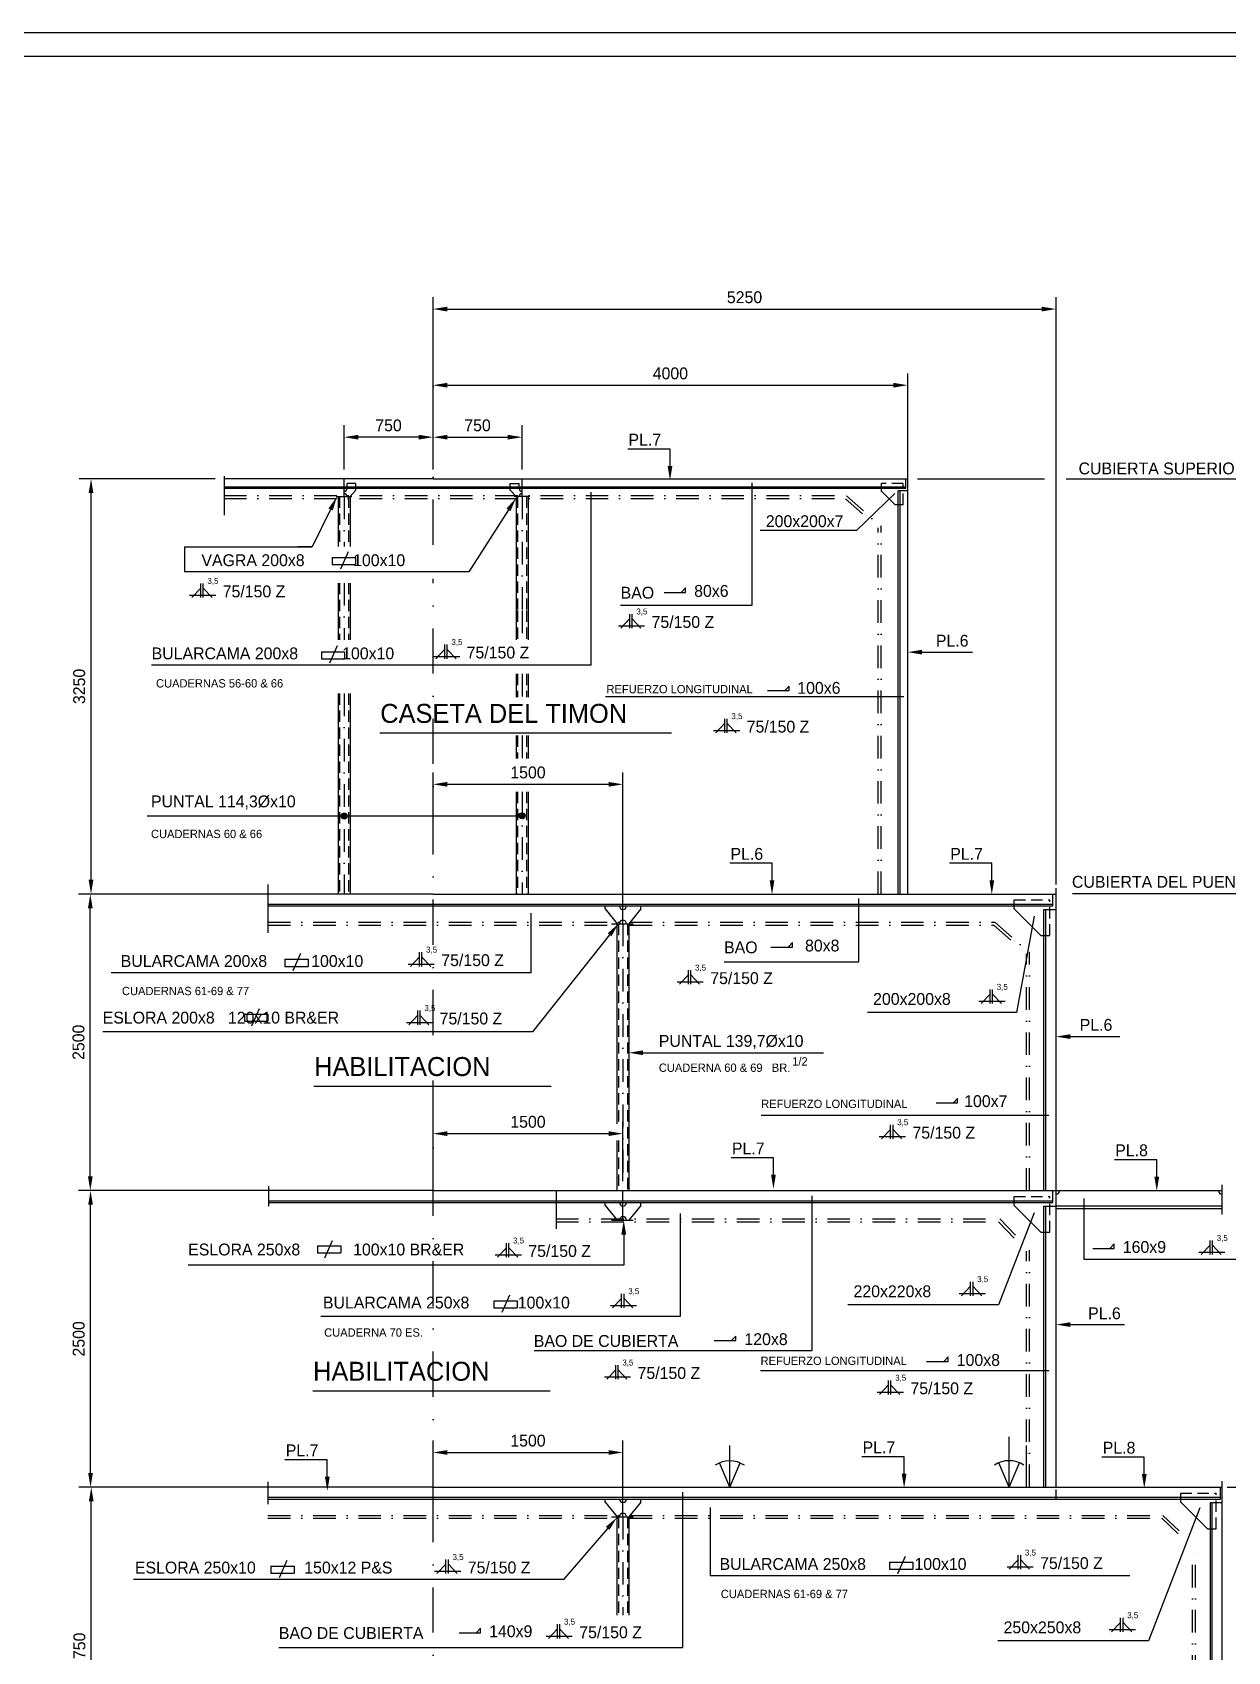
# Model space of a CAD drawing. Extents: x 24741 to 58381, y 5257 to 29017.
# Drawn here: x 37561 to 47633, y 15368 to 29017 of the extents above; entities that cross this region are included whole.
import ezdxf
from ezdxf.enums import TextEntityAlignment as Align

# ---------------------------------------------------------------- set-up
doc = ezdxf.new("R2010")
doc.units = 0
doc.header["$LTSCALE"] = 30
doc.header["$MEASUREMENT"] = 0
for name, pattern in [('RAYITAS2', [4.7625, 3.175, -1.5875]), ('RAYITASX2', [19.05, 12.7, -6.35]), ('TRAZO_Y_PUNTO', [25.4, 12.7, -6.35, 0, -6.35]), ('TRAZO_Y_PUNTO2', [12.7, 6.35, -3.175, 0, -3.175])]:
    doc.linetypes.add(name, pattern=pattern)
doc.layers.get('0').update_dxf_attribs({"linetype": 'CONTINUOUS'})
doc.layers.get('DEFPOINTS').update_dxf_attribs({"linetype": 'CONTINUOUS'})
doc.layers.add('CUADERNA', color=7, linetype='CONTINUOUS')
doc.styles.get("Standard").update_dxf_attribs({"font": 'Gothic.TTF'})
doc.dimstyles.new('CN', dxfattribs={"dimscale": 40, "dimtxt": 2.5, "dimasz": 3, "dimexe": 2.5, "dimexo": 2, "dimgap": 0.018, "dimtad": 1, "dimdec": 4, "dimlfac": 40, "dimzin": 12, "dimdsep": 46, "dimtxsty": 'Standard', "dimcen": 0.018, "dimclrd": 1, "dimclre": 1, "dimclrt": 3, "dimadec": 0, "dimazin": 0, "dimtfac": 0.2, "dimtdec": 4, "dimtmove": 2, "dimatfit": 3, "dimfxl": 0, "dimtolj": 1, "dimtzin": 12, "dimarcsym": 0})

# ---------------------------------------------------------------- blocks, each defined once
blk = doc.blocks.new('*D13')
at = {"color": 1, "linetype": 'ByBlock'}
for p, q in [((39546, 16754), (37957, 16754)), ((38057, 14124), (38057, 16634)), ((39546, 14004), (37957, 14004))]:
    blk.add_line(p, q, dxfattribs=at)
for points in [[(38037, 16634), (38077, 16634), (38057, 16754)], [(38037, 14124), (38077, 14124), (38057, 14004)]]:
    blk.add_solid(points, dxfattribs=at)
at = {"layer": 'DEFPOINTS', "color": 0, "linetype": 'ByBlock'}
for p in [(38057, 16754), (39626, 16754), (39626, 14004)]:
    blk.add_point(p, dxfattribs=at)
at = {"color": 3, "linetype": 'ByBlock'}
blk.add_text('2750', height=100, rotation=90, dxfattribs=at).set_placement((37957, 15379), align=Align.MIDDLE_CENTER)
blk = doc.blocks.new('*D14')
at = {"color": 1, "linetype": 'ByBlock'}
for p, q in [((39546, 19254), (37951, 19254)), ((38051, 16874), (38051, 19134)), ((39466, 16754), (37951, 16754))]:
    blk.add_line(p, q, dxfattribs=at)
for points in [[(38031, 19134), (38071, 19134), (38051, 19254)], [(38031, 16874), (38071, 16874), (38051, 16754)]]:
    blk.add_solid(points, dxfattribs=at)
at = {"layer": 'DEFPOINTS', "color": 0, "linetype": 'ByBlock'}
for p in [(38051, 19254), (39626, 19254), (39546, 16754)]:
    blk.add_point(p, dxfattribs=at)
at = {"color": 3, "linetype": 'ByBlock'}
blk.add_text('2500', height=100, rotation=90, dxfattribs=at).set_placement((37951, 18004), align=Align.MIDDLE_CENTER)
blk = doc.blocks.new('*D15')
at = {"color": 1, "linetype": 'ByBlock'}
for p, q in [((39546, 21754), (37949, 21754)), ((38049, 19374), (38049, 21634)), ((39546, 19254), (37949, 19254))]:
    blk.add_line(p, q, dxfattribs=at)
for points in [[(38029, 21634), (38069, 21634), (38049, 21754)], [(38029, 19374), (38069, 19374), (38049, 19254)]]:
    blk.add_solid(points, dxfattribs=at)
at = {"layer": 'DEFPOINTS', "color": 0, "linetype": 'ByBlock'}
for p in [(38049, 21754), (39626, 21754), (39626, 19254)]:
    blk.add_point(p, dxfattribs=at)
at = {"color": 3, "linetype": 'ByBlock'}
blk.add_text('2500', height=100, rotation=90, dxfattribs=at).set_placement((37949, 20504), align=Align.MIDDLE_CENTER)
blk = doc.blocks.new('*D69')
at = {"color": 1, "linetype": 'ByBlock'}
for p, q in [((39102, 25254), (37955, 25254)), ((38055, 21874), (38055, 25134)), ((39466, 21754), (37955, 21754))]:
    blk.add_line(p, q, dxfattribs=at)
for points in [[(38035, 25134), (38075, 25134), (38055, 25254)], [(38035, 21874), (38075, 21874), (38055, 21754)]]:
    blk.add_solid(points, dxfattribs=at)
at = {"layer": 'DEFPOINTS', "color": 0, "linetype": 'ByBlock'}
for p in [(38055, 25254), (39182, 25254), (39546, 21754)]:
    blk.add_point(p, dxfattribs=at)
at = {"color": 3, "linetype": 'ByBlock'}
blk.add_text('3250', height=100, rotation=90, dxfattribs=at).set_placement((37955, 23504), align=Align.MIDDLE_CENTER)
blk = doc.blocks.new('*D52')
at = {"color": 1, "linetype": 'ByBlock'}
for p, q in [((40937, 25334), (40937, 26143)), ((44937, 25334), (44937, 26143)), ((41057, 26043), (44817, 26043))]:
    blk.add_line(p, q, dxfattribs=at)
for points in [[(41057, 26063), (41057, 26023), (40937, 26043)], [(44817, 26063), (44817, 26023), (44937, 26043)]]:
    blk.add_solid(points, dxfattribs=at)
at = {"layer": 'DEFPOINTS', "color": 0, "linetype": 'ByBlock'}
for p in [(44937, 26043), (40937, 25254), (44937, 25254)]:
    blk.add_point(p, dxfattribs=at)
at = {"color": 3, "linetype": 'ByBlock'}
blk.add_text('4000', height=100, dxfattribs=at).set_placement((42937, 26143), align=Align.MIDDLE_CENTER)
blk = doc.blocks.new('*D53')
at = {"color": 1, "linetype": 'ByBlock'}
for p, q in [((40187, 25334), (40187, 25705)), ((40937, 25334), (40937, 25705)), ((40817, 25605), (40307, 25605))]:
    blk.add_line(p, q, dxfattribs=at)
for points in [[(40307, 25625), (40307, 25585), (40187, 25605)], [(40817, 25625), (40817, 25585), (40937, 25605)]]:
    blk.add_solid(points, dxfattribs=at)
at = {"layer": 'DEFPOINTS', "color": 0, "linetype": 'ByBlock'}
for p in [(40187, 25605), (40187, 25254), (40937, 25254)]:
    blk.add_point(p, dxfattribs=at)
at = {"color": 3, "linetype": 'ByBlock'}
blk.add_text('750', height=100, dxfattribs=at).set_placement((40562, 25705), align=Align.MIDDLE_CENTER)
blk = doc.blocks.new('*D54')
at = {"color": 1, "linetype": 'ByBlock'}
for p, q in [((40937, 25334), (40937, 25705)), ((41687, 25334), (41687, 25705)), ((41057, 25605), (41567, 25605))]:
    blk.add_line(p, q, dxfattribs=at)
for points in [[(41057, 25625), (41057, 25585), (40937, 25605)], [(41567, 25625), (41567, 25585), (41687, 25605)]]:
    blk.add_solid(points, dxfattribs=at)
at = {"layer": 'DEFPOINTS', "color": 0, "linetype": 'ByBlock'}
for p in [(41687, 25605), (40937, 25254), (41687, 25254)]:
    blk.add_point(p, dxfattribs=at)
at = {"color": 3, "linetype": 'ByBlock'}
blk.add_text('750', height=100, dxfattribs=at).set_placement((41312, 25705), align=Align.MIDDLE_CENTER)
blk = doc.blocks.new('*D59')
at = {"color": 1, "linetype": 'ByBlock'}
for p, q in [((40937, 16834), (40937, 17372)), ((42537, 16834), (42537, 17372)), ((41057, 17272), (42417, 17272))]:
    blk.add_line(p, q, dxfattribs=at)
for points in [[(41057, 17292), (41057, 17252), (40937, 17272)], [(42417, 17292), (42417, 17252), (42537, 17272)]]:
    blk.add_solid(points, dxfattribs=at)
at = {"layer": 'DEFPOINTS', "color": 0, "linetype": 'ByBlock'}
for p in [(42537, 17272), (40937, 16754), (42537, 16754)]:
    blk.add_point(p, dxfattribs=at)
at = {"color": 3, "linetype": 'ByBlock'}
blk.add_text('1500', height=100, dxfattribs=at).set_placement((41737, 17372), align=Align.MIDDLE_CENTER)
blk = doc.blocks.new('*D60')
at = {"color": 1, "linetype": 'ByBlock'}
for p, q in [((40937, 19334), (40937, 19834)), ((42537, 19334), (42537, 19834)), ((41057, 19734), (42417, 19734))]:
    blk.add_line(p, q, dxfattribs=at)
for points in [[(41057, 19754), (41057, 19714), (40937, 19734)], [(42417, 19754), (42417, 19714), (42537, 19734)]]:
    blk.add_solid(points, dxfattribs=at)
at = {"layer": 'DEFPOINTS', "color": 0, "linetype": 'ByBlock'}
for p in [(42537, 19734), (40937, 19254), (42537, 19254)]:
    blk.add_point(p, dxfattribs=at)
at = {"color": 3, "linetype": 'ByBlock'}
blk.add_text('1500', height=100, dxfattribs=at).set_placement((41737, 19834), align=Align.MIDDLE_CENTER)
blk = doc.blocks.new('*D56')
at = {"color": 1, "linetype": 'ByBlock'}
for p, q in [((40937, 26123), (40937, 26785)), ((46187, 21834), (46187, 26785)), ((41057, 26685), (46067, 26685))]:
    blk.add_line(p, q, dxfattribs=at)
for points in [[(41057, 26705), (41057, 26665), (40937, 26685)], [(46067, 26705), (46067, 26665), (46187, 26685)]]:
    blk.add_solid(points, dxfattribs=at)
at = {"layer": 'DEFPOINTS', "color": 0, "linetype": 'ByBlock'}
for p in [(46187, 26685), (40937, 26043), (46187, 21754)]:
    blk.add_point(p, dxfattribs=at)
at = {"color": 3, "linetype": 'ByBlock'}
blk.add_text('5250', height=100, dxfattribs=at).set_placement((43562, 26785), align=Align.MIDDLE_CENTER)
blk = doc.blocks.new('*D61')
at = {"color": 1, "linetype": 'ByBlock'}
for p, q in [((40937, 22334), (40937, 22779)), ((41057, 22679), (42417, 22679)), ((42537, 22759), (42537, 22779))]:
    blk.add_line(p, q, dxfattribs=at)
for points in [[(41057, 22699), (41057, 22659), (40937, 22679)], [(42417, 22699), (42417, 22659), (42537, 22679)]]:
    blk.add_solid(points, dxfattribs=at)
at = {"layer": 'DEFPOINTS', "color": 0, "linetype": 'ByBlock'}
for p in [(42537, 22679), (42537, 22679), (40937, 22254)]:
    blk.add_point(p, dxfattribs=at)
at = {"color": 3, "linetype": 'ByBlock'}
blk.add_text('1500', height=100, dxfattribs=at).set_placement((41737, 22779), align=Align.MIDDLE_CENTER)
blk = doc.blocks.new('*X57')
at = {"color": 0}
for p, q in [((40163, 23626), (40188, 23651)), ((40164, 23622), (40193, 23651)), ((40164, 23631), (40184, 23651)), ((40165, 23618), (40196, 23650)), ((40166, 23615), (40199, 23649)), ((40166, 23638), (40177, 23648)), ((40168, 23612), (40202, 23647)), ((40169, 23610), (40205, 23645)), ((40172, 23608), (40207, 23643)), ((40174, 23606), (40209, 23640)), ((40177, 23604), (40211, 23638)), ((40180, 23603), (40212, 23634)), ((40184, 23602), (40213, 23631)), ((40188, 23601), (40213, 23627)), ((40193, 23602), (40213, 23622)), ((40199, 23604), (40211, 23615))]:
    blk.add_line(p, q, dxfattribs=at)

msp = doc.modelspace()

# ---------------------------------------------------------------- linework, layer by layer
at = {"color": 3}
for p, q in [((24740.721039, 29017.4178338), (58380.721039, 29017.4178338)), ((40087.3076105, 24590.5998911), (40283.8810033, 24590.5998911)), ((40087.3076105, 24590.5998911), (40087.3076105, 24531.2945504)), ((40087.3076105, 24590.5998911), (40087.3076105, 24531.2945504)), ((40087.3076105, 24590.5998911), (40283.8810033, 24590.5998911)), ((40220.829135, 24638.7853447), (40155.9229315, 24492.3755563)), ((40220.829135, 24638.7853447), (40155.9229315, 24492.3755563)), ((40283.8810033, 24590.5998911), (40283.8810033, 24531.2945504)), ((40283.8810033, 24590.5998911), (40283.8810033, 24531.2945504)), ((40087.3076105, 24531.2945504), (40283.8810033, 24531.2945504)), ((40087.3076105, 24531.2945504), (40283.8810033, 24531.2945504)), ((39995.8207198, 23796.9555655), (39995.8207198, 23737.6502247)), ((39995.8207198, 23796.9555655), (39995.8207198, 23737.6502247)), ((39995.8207198, 23796.9555655), (40192.3941126, 23796.9555655)), ((39995.8207198, 23796.9555655), (40192.3941126, 23796.9555655)), ((40129.3422443, 23845.141019), (40064.4360408, 23698.7312307)), ((40129.3422443, 23845.141019), (40064.4360408, 23698.7312307)), ((40192.3941126, 23796.9555655), (40192.3941126, 23737.6502247)), ((40192.3941126, 23796.9555655), (40192.3941126, 23737.6502247)), ((39995.8207198, 23737.6502247), (40192.3941126, 23737.6502247)), ((39995.8207198, 23737.6502247), (40192.3941126, 23737.6502247)), ((40489.0332902, 23112.3958729), (42945.5691121, 23112.3958729)), ((39545.5781299, 21833.404174), (39545.5781299, 21427.7628145)), ((39687.7411266, 21203.5973925), (39884.3145194, 21203.5973925)), ((39687.7411266, 21203.5973925), (39884.3145194, 21203.5973925)), ((39687.7411266, 21203.5973925), (39687.7411266, 21144.2920518)), ((39687.7411266, 21203.5973925), (39687.7411266, 21144.2920518)), ((39821.2626511, 21251.7828461), (39756.3564476, 21105.3730577)), ((39821.2626511, 21251.7828461), (39756.3564476, 21105.3730577)), ((39884.3145194, 21203.5973925), (39884.3145194, 21144.2920518)), ((39884.3145194, 21203.5973925), (39884.3145194, 21144.2920518)), ((39687.7411266, 21144.2920518), (39884.3145194, 21144.2920518)), ((39687.7411266, 21144.2920518), (39884.3145194, 21144.2920518)), ((39471.9159316, 20785.1018385), (39407.0097281, 20638.6920502)), ((39348.8670987, 20742.1197595), (39348.8670987, 20682.8144187)), ((39348.8670987, 20742.1197595), (39545.4404915, 20742.1197595)), ((39348.8670987, 20682.8144187), (39545.4404915, 20682.8144187)), ((39545.4404915, 20742.1197595), (39545.4404915, 20682.8144187)), ((39931.8794894, 20135.4167476), (41933.5534799, 20135.4167476)), ((39963.0504111, 18787.4770576), (40159.6238039, 18787.4770576)), ((39963.0504111, 18787.4770576), (39963.0504111, 18728.1717168)), ((39963.0504111, 18728.1717168), (40159.6238039, 18728.1717168)), ((40086.0992441, 18830.4591367), (40021.1930405, 18684.0493484)), ((40159.6238039, 18787.4770576), (40159.6238039, 18728.1717168)), ((41448.8129876, 18324.5631169), (41645.3863803, 18324.5631169)), ((41448.8129876, 18324.5631169), (41645.3863803, 18324.5631169)), ((41448.8129876, 18324.5631169), (41448.8129876, 18265.2577762)), ((41448.8129876, 18324.5631169), (41448.8129876, 18265.2577762)), ((41582.3345121, 18372.7485705), (41517.4283085, 18226.3387822)), ((41582.3345121, 18372.7485705), (41517.4283085, 18226.3387822)), ((41645.3863803, 18324.5631169), (41645.3863803, 18265.2577762)), ((41645.3863803, 18324.5631169), (41645.3863803, 18265.2577762)), ((41448.8129876, 18265.2577762), (41645.3863803, 18265.2577762)), ((41448.8129876, 18265.2577762), (41645.3863803, 18265.2577762)), ((39923.1977679, 17566.5365158), (41924.8717584, 17566.5365158)), ((39704.7127256, 16137.0319187), (39639.806522, 15990.6221304)), ((39704.7127256, 16137.0319187), (39639.806522, 15990.6221304)), ((44783.1129707, 16120.7901244), (44979.6863634, 16120.7901244)), ((44783.1129707, 16120.7901244), (44979.6863634, 16120.7901244)), ((44783.1129707, 16120.7901244), (44783.1129707, 16061.4847837)), ((44783.1129707, 16120.7901244), (44783.1129707, 16061.4847837)), ((44916.6344952, 16168.975578), (44851.7282916, 16022.5657897)), ((44916.6344952, 16168.975578), (44851.7282916, 16022.5657897)), ((44979.6863634, 16120.7901244), (44979.6863634, 16061.4847837)), ((44979.6863634, 16120.7901244), (44979.6863634, 16061.4847837)), ((39571.1912011, 16088.8464652), (39767.7645938, 16088.8464652)), ((39571.1912011, 16088.8464652), (39571.1912011, 16029.5411245)), ((39571.1912011, 16088.8464652), (39571.1912011, 16029.5411245)), ((39571.1912011, 16088.8464652), (39767.7645938, 16088.8464652)), ((39571.1912011, 16029.5411245), (39767.7645938, 16029.5411245)), ((39571.1912011, 16029.5411245), (39767.7645938, 16029.5411245)), ((39767.7645938, 16088.8464652), (39767.7645938, 16029.5411245)), ((39767.7645938, 16088.8464652), (39767.7645938, 16029.5411245)), ((44783.1129707, 16061.4847837), (44979.6863634, 16061.4847837)), ((44783.1129707, 16061.4847837), (44979.6863634, 16061.4847837))]:
    msp.add_line(p, q, dxfattribs=at)
at = {"color": 2}
for p, q in [((24978.4085842, 28817.4178338), (58180.721039, 28817.4178338)), ((42883.5731546, 24296.9757606), (43065.1622318, 24296.9757606)), ((43065.1622318, 24334.4211929), (43029.3432627, 24296.9757606)), ((43065.1622318, 24296.9757606), (43065.1622318, 24334.4211929)), ((43937.1656987, 23506.1389359), (43901.3467296, 23468.6935036)), ((43937.1656987, 23468.6935036), (43937.1656987, 23506.1389359)), ((43755.5766215, 23468.6935036), (43937.1656987, 23468.6935036)), ((43783.9636516, 21307.4065575), (43965.5527288, 21307.4065575)), ((43965.5527288, 21344.8519898), (43929.7337597, 21307.4065575)), ((43965.5527288, 21307.4065575), (43965.5527288, 21344.8519898)), ((45175.9799056, 19993.4318511), (45357.5689828, 19993.4318511)), ((45357.5689828, 20030.8772834), (45321.7500138, 19993.4318511)), ((45357.5689828, 19993.4318511), (45357.5689828, 20030.8772834)), ((46495.7402756, 18766.5153091), (46677.3293528, 18766.5153091)), ((46677.3293528, 18803.9607415), (46641.5103838, 18766.5153091)), ((46677.3293528, 18766.5153091), (46677.3293528, 18803.9607415)), ((43488.7911045, 18026.8711885), (43452.9721355, 17989.4257562)), ((43488.7911045, 17989.4257562), (43488.7911045, 18026.8711885)), ((43307.2020273, 17989.4257562), (43488.7911045, 17989.4257562)), ((45096.4820309, 17813.974524), (45278.0711081, 17813.974524)), ((45278.0711081, 17851.4199563), (45242.252139, 17813.974524)), ((45278.0711081, 17813.974524), (45278.0711081, 17851.4199563)), ((41337.5689498, 15564.6243322), (41301.7499807, 15527.1788998)), ((41337.5689498, 15527.1788998), (41337.5689498, 15564.6243322)), ((41155.9798726, 15527.1788998), (41337.5689498, 15527.1788998))]:
    msp.add_line(p, q, dxfattribs=at)
at = {"color": 1}
for p, q in [((42934.0610782, 25504.6711225), (42577.2796441, 25504.6711225)), ((42934.0610782, 25361.3881338), (42934.0610782, 25504.6711225)), ((45019.6497663, 25253.015122), (46090.6790696, 25253.015122)), ((46273.1817743, 25253.015122), (49100.0799525, 25253.015122)), ((44920.3963531, 25173.7804673), (39178.0530647, 25173.794559)), ((44920.3963654, 25183.7804673), (39178.053261, 25183.794559)), ((40287.457981, 25158.5540451), (40237.4579013, 25103.7891371)), ((41587.4579559, 25158.55245), (41637.4579013, 25103.7874193)), ((42270.7280565, 24412.804798), (42270.7280565, 25140.4071994)), ((43624.3517992, 25219.0621962), (43624.3517992, 24184.8796188)), ((44827.969637, 25129.4119691), (44504.8023485, 24817.9920417)), ((44717.4579818, 25148.7752792), (44832.4521792, 25033.7806585)), ((44937.4579258, 25153.7804254), (44857.3946361, 25153.7806219)), ((40074.3804258, 24996.1571717), (39918.5960688, 24680.1491215)), ((40137.4579013, 25103.7891371), (40137.4579013, 24684.4973617)), ((40237.4579013, 25103.7891371), (40237.4579013, 24684.4973617)), ((41572.854718, 24992.0993917), (41238.453125, 24468.6476332)), ((41637.4579013, 25103.7874193), (41637.4555406, 24141.8360067)), ((41737.4579013, 25103.7871739), (41737.4555406, 24141.8360067)), ((44897.3944888, 25033.7804992), (44832.4456731, 25033.7806585)), ((44504.8023485, 24817.9920417), (43692.8594194, 24817.9920417)), ((38843.9173045, 24680.1491215), (38843.9173045, 24468.6476332)), ((38843.9173045, 24680.1491215), (39918.5960688, 24680.1491215)), ((39918.5960688, 24680.1491215), (39798.5960688, 24680.1491215)), ((38978.9576757, 24468.6476332), (38843.9173045, 24468.6476332)), ((41238.453125, 24468.6476332), (38978.9576757, 24468.6476332)), ((41238.453125, 24468.6476332), (41118.453125, 24468.6476332)), ((40137.4579013, 24375.7773354), (40137.4579013, 23897.4708789)), ((40237.4579013, 24375.7773354), (40237.4579013, 23897.4708789)), ((42270.7280565, 23683.2051047), (42270.7280565, 24412.804798)), ((43624.3517992, 24184.8796188), (42518.0070409, 24184.8796188)), ((41637.4555455, 24143.8055503), (41637.454941, 23897.4708789)), ((41737.455544, 24143.2087741), (41737.454941, 23897.4708789)), ((45057.4562929, 23792.9444463), (45483.3923234, 23792.9444463)), ((42270.7280565, 23683.2051047), (38565.9627513, 23683.2051047)), ((41637.4542339, 23609.3271143), (41637.4537558, 23414.5007336)), ((41737.4542339, 23609.3271143), (41737.4537558, 23414.5007336)), ((40137.4579013, 23443.0905698), (40137.4579013, 21753.7922046)), ((40237.4579013, 23443.0905698), (40237.4579013, 21753.7919592)), ((44903.6732742, 23416.4764215), (42390.0668639, 23416.4764215)), ((41637.4529589, 23089.7961821), (41637.4524876, 22897.7337616)), ((41737.4529589, 23089.7961821), (41737.4524876, 22897.7337616)), ((42537.4537908, 21753.7902414), (42537.4549266, 22779.4307074)), ((41637.451793, 22614.6846092), (41637.4496804, 21753.7902414)), ((41737.451793, 22614.6846092), (41737.4496804, 21753.7902414)), ((38529.4530118, 22412.7026624), (41687.454278, 22412.7026624)), ((43793.6184493, 22013.2734425), (43436.8370152, 22013.2734425)), ((43793.6184493, 21869.9904537), (43793.6184493, 22013.2734425)), ((45645.6563688, 22013.2734425), (45288.8749346, 22013.2734425)), ((45645.6563688, 21869.9904537), (45645.6563688, 22013.2734425)), ((44525.0900018, 21184.6722421), (44525.0900018, 21714.869144)), ((46326.2839423, 21757.4981996), (49268.8202789, 21757.4981996)), ((39546.9608262, 21668.7902414), (46158.6781467, 21668.7902414)), ((39546.9608262, 21653.7902414), (46158.6781283, 21653.7902414)), ((41763.3437224, 21089.8469318), (41763.3437224, 21594.004986)), ((42387.4536374, 21628.7902414), (42487.4534841, 21503.7902414)), ((42687.4536374, 21628.7898733), (42587.4534841, 21503.7901187)), ((45834.8344596, 21628.7902414), (46059.8341835, 21403.7902414)), ((46001.3235554, 21566.8834044), (45854.2255032, 20754.4269693)), ((46084.8344535, 21623.7902414), (46184.834613, 21623.7902414)), ((42487.3004007, 21503.7902414), (42487.3004007, 19817.1328131)), ((42587.3004007, 21503.7902414), (42587.3004007, 19253.7902414)), ((42424.60502, 21409.8721915), (41774.3561518, 20592.2834057)), ((46059.8341835, 21403.7902414), (46134.8341835, 21403.7902414)), ((43389.6571757, 21182.1106702), (44525.0900018, 21182.1106702)), ((41763.3437224, 21089.8469318), (38225.8646896, 21089.8469318)), ((45854.2255032, 20754.4269693), (44597.1264193, 20754.4269693)), ((41774.3561518, 20592.2834057), (38153.8551982, 20592.2834057)), ((41654.3561518, 20592.2834057), (41386.9694852, 20592.2834057)), ((41774.3561518, 20592.2834057), (41654.3561518, 20592.2834057)), ((41774.3561518, 20592.2834057), (41654.3561518, 20592.2834057)), ((46307.4523162, 20551.9745411), (46725.8185978, 20551.9745411)), ((42707.3004007, 20416.035469), (44226.2309797, 20416.035469)), ((46125.1227354, 19888.1091998), (43702.2349926, 19888.1091998)), ((42487.3004007, 19675.6373565), (42487.3004007, 19253.7902414)), ((43805.7725258, 19530.3980243), (43448.9910917, 19530.3980243)), ((43805.7725258, 19387.1150355), (43805.7725258, 19530.3980243)), ((47036.0247809, 19514.3639579), (46679.2433468, 19514.3639579)), ((47036.0247809, 19371.0809691), (47036.0247809, 19514.3639579)), ((39546.9577587, 19168.7902414), (46158.6750792, 19168.7902414)), ((39546.9577587, 19153.7902414), (46158.6750608, 19153.7902414)), ((42387.4505699, 19128.7902414), (42487.4504166, 19003.7902414)), ((42687.4505699, 19128.7898733), (42587.4504166, 19003.7901187)), ((44130.7188894, 17905.0470847), (44130.7188894, 19210.1095701)), ((45834.8313921, 19128.7902414), (46059.831116, 18903.7902414)), ((46084.831386, 19123.7902414), (46184.8315455, 19123.7902414)), ((46187.4505393, 19125.7902414), (47585.7104125, 19125.7902414)), ((46420.4364692, 19188.6517617), (46420.4364692, 18675.9089236)), ((43020.9856789, 19060.9984243), (43020.9856789, 18193.4602038)), ((46001.3204879, 19066.8834044), (45701.3669512, 18290.3976269)), ((46187.4505393, 19103.7902414), (47585.7104125, 19103.7902414)), ((42544.27767, 18883.7902414), (42544.27767, 18624.389279)), ((46059.831116, 18903.7902414), (46134.831116, 18903.7902414)), ((42544.27767, 18624.389279), (38874.5692623, 18624.389279)), ((46420.4364692, 18675.9089236), (47707.4554707, 18675.9089236)), ((43020.9856789, 18193.4602038), (39990.4108996, 18193.4602038)), ((45701.3669512, 18290.3976269), (44432.2038317, 18290.3976269)), ((46307.4493376, 18124.4312388), (46763.0552472, 18124.4312388)), ((41790.2180728, 17905.0470847), (44130.7188894, 17905.0470847)), ((46125.1196679, 17734.6792429), (43697.0758464, 17734.6792429)), ((40046.2474018, 16984.9511448), (39689.4659677, 16984.9511448)), ((40046.2474018, 16841.668156), (40046.2474018, 16984.9511448)), ((44906.8348149, 17010.2076412), (44550.0533808, 17010.2076412)), ((44906.8348149, 16866.9246524), (44906.8348149, 17010.2076412)), ((46930.4207305, 17007.361048), (46573.6392964, 17007.361048)), ((46930.4207305, 16864.0780592), (46930.4207305, 17007.361048)), ((39546.9546912, 16668.7902414), (47572.2331407, 16668.7902414)), ((39546.9546912, 16653.7902414), (47572.2331223, 16653.7902414)), ((43042.0177371, 15401.8830126), (43042.0177371, 16712.4028606)), ((47628.1052087, 16754.2455177), (49229.4575601, 16754.2455177)), ((42387.4475024, 16628.7902414), (42487.4473491, 16503.7902414)), ((42687.4475024, 16628.7898733), (42587.4473491, 16503.7901187)), ((43272.1239696, 16582.923513), (43272.1239696, 16007.0396637)), ((47399.3956226, 16580.6169933), (46965.5153121, 15457.436737)), ((47237.4475024, 16628.7902414), (47462.4472264, 16403.7902414)), ((47487.4474963, 16623.7902414), (47587.4476558, 16623.7902414)), ((42408.9357879, 16407.5331038), (42037.6467182, 15976.8926191)), ((42487.2942657, 16503.7902414), (42487.2942657, 15674.8312908)), ((42587.2942657, 16503.7902414), (42587.2942657, 15674.8312908)), ((47462.4472264, 16403.7902414), (47537.4472264, 16403.7902414)), ((42037.6467182, 15976.8926191), (38411.9335128, 15976.8926191)), ((42037.6467182, 15976.8926191), (41917.6467182, 15976.8926191)), ((46809.6030023, 16007.0396637), (43272.1239696, 16007.0396637)), ((46965.5153121, 15457.436737), (45696.3521926, 15457.436737)), ((39637.9027657, 15401.8830126), (43042.0177371, 15401.8830126))]:
    msp.add_line(p, q, dxfattribs=at)
at = {"color": 6, "linetype": 'RAYITASX2'}
msp.add_line((39178.053261, 25275.8187547), (39178.053261, 24948.453285), dxfattribs=at)
at = {"color": 7}
for p, q in [((40937.4580853, 25253.7902414), (39178.053261, 25253.794559)), ((40937.4580853, 25253.7902414), (44937.4580853, 25253.7902414)), ((40122.0614564, 25103.7891371), (40253.9822937, 25103.7891371)), ((41752.8543461, 25103.7871361), (41620.9335088, 25103.7874599)), ((40937.4537908, 21753.7902414), (39182.1595099, 21753.7945489)), ((40937.4537908, 21753.7902414), (46187.4537908, 21753.7902414)), ((42442.3178127, 21503.7902414), (42623.2884647, 21503.7902414)), ((40937.4507233, 19253.7902414), (39182.1595099, 19253.7945489)), ((40937.4507233, 19253.7902414), (47585.7104125, 19253.7902414)), ((47585.7104125, 19053.7902414), (47585.7104125, 19303.7902414)), ((42442.3147452, 19003.7902414), (42623.2853972, 19003.7902414)), ((40937.4476558, 16753.7902414), (39182.1595099, 16753.7945489)), ((40937.4476558, 16753.7902414), (47587.4476558, 16753.7902414)), ((42442.3116777, 16503.7902414), (42623.2823297, 16503.7902414))]:
    msp.add_line(p, q, dxfattribs=at)
at = {"color": 1, "linetype": 'RAYITAS2'}
for p, q in [((40287.4580488, 25213.7918365), (40212.4571393, 25213.7920206)), ((40212.4571393, 25173.7920206), (40212.4571393, 25213.7920206)), ((41587.4580237, 25213.7902414), (41662.4589331, 25213.7902414)), ((41662.458835, 25173.7902414), (41662.4589331, 25213.7902414)), ((44897.3947097, 25213.7805237), (44717.4580493, 25213.7809653)), ((45834.8345516, 21703.7902414), (46134.8345516, 21703.7902414)), ((45834.8314841, 19203.7902414), (46134.8314841, 19203.7902414)), ((47237.4475945, 16703.7902414), (47537.4475945, 16703.7902414))]:
    msp.add_line(p, q, dxfattribs=at)
at = {"color": 6, "linetype": 'TRAZO_Y_PUNTO2'}
for p, q in [((39174.5798538, 25113.4856046), (44417.8303204, 25113.4856046)), ((39174.5798538, 25088.4856046), (44408.3910711, 25088.4856046)), ((40187.4579013, 25103.7891371), (40187.4579013, 24684.4973617)), ((41687.4579013, 25103.7872966), (41687.4555406, 24141.8360067)), ((44411.8644783, 25084.7311329), (44687.4574654, 24842.0190494)), ((44421.3037276, 25109.7311329), (44712.4574793, 24853.3148342)), ((40187.4579013, 24375.7773354), (40187.4579013, 23897.4708789)), ((41687.455544, 24143.2087741), (41687.454941, 23897.4708789)), ((41687.4542339, 23609.3271143), (41687.4537558, 23414.5007336)), ((40187.4579013, 23443.0905698), (40187.4579013, 21753.7920819)), ((41687.4529589, 23089.7961821), (41687.4524876, 22897.7337616)), ((41687.451793, 22614.6846092), (41687.4496804, 21753.7902414)), ((39545.5781299, 21516.2902414), (45671.2994331, 21516.2902414)), ((39545.5781299, 21491.2902414), (45661.8601838, 21491.2902414)), ((42537.3004007, 21503.7902414), (42537.3004007, 19253.7902414)), ((45661.8601838, 21491.2902414), (45937.4531709, 21248.5781579)), ((45671.2994331, 21516.2902414), (45962.4531848, 21259.8739427)), ((41973.5443537, 19016.2902414), (45713.8562159, 19016.2902414)), ((41973.5443537, 18991.2902414), (45703.0757676, 18991.2902414)), ((45703.0757676, 18991.2902414), (45937.4500966, 18742.9854004)), ((45713.8562159, 19016.2902414), (45962.4501088, 18752.920668)), ((39545.5613699, 16800.2356646), (39545.5613699, 16427.770339)), ((39545.5613699, 16516.2902414), (47087.4473644, 16516.2902414)), ((47087.4473644, 16516.2902414), (47362.4470423, 16253.7902414)), ((39545.5613699, 16491.2902414), (47077.4309123, 16491.2902414)), ((42537.2942657, 16503.7902414), (42537.2942657, 15674.8312908)), ((47077.4309123, 16491.2902414), (47337.4470292, 16243.0927482))]:
    msp.add_line(p, q, dxfattribs=at)
at = {"color": 6, "linetype": 'RAYITAS2'}
for p, q in [((40149.4579013, 25103.7891371), (40149.4579013, 24684.4973617)), ((40225.4579013, 25103.7891371), (40225.4579013, 24684.4973617)), ((41649.4579013, 25103.7873899), (41649.4555406, 24141.8360067)), ((41725.4579013, 25103.7872034), (41725.4555406, 24141.8360067)), ((40149.4579013, 24375.7773354), (40149.4579013, 23897.4708789)), ((40225.4579013, 24375.7773354), (40225.4579013, 23897.4708789)), ((41649.4555455, 24143.8055503), (41649.454941, 23897.4708789)), ((41725.455544, 24143.2087741), (41725.454941, 23897.4708789)), ((41649.4542339, 23609.3271143), (41649.4537558, 23414.5007336)), ((41725.4542339, 23609.3271143), (41725.4537558, 23414.5007336)), ((40149.4579013, 23443.0905698), (40149.4579013, 21753.7921752)), ((40225.4579013, 23443.0905698), (40225.4579013, 21753.7919887)), ((41649.4529589, 23089.7961821), (41649.4524876, 22897.7337616)), ((41725.4529589, 23089.7961821), (41725.4524876, 22897.7337616)), ((41649.451793, 22614.6846092), (41649.4496804, 21753.7902414)), ((41725.451793, 22614.6846092), (41725.4496804, 21753.7902414)), ((42499.3004007, 21503.7902414), (42499.3004007, 19817.1328131)), ((42575.3004007, 21503.7902414), (42575.3004007, 19253.7902414)), ((42499.3004007, 19675.6373565), (42499.3004007, 19253.7902414)), ((42499.2942657, 16503.7902414), (42499.2942657, 15674.8312908)), ((42575.2942657, 16503.7902414), (42575.2942657, 15674.8312908))]:
    msp.add_line(p, q, dxfattribs=at)
at = {"color": 6}
for p, q in [((38904.4049889, 24252.8835562), (38980.2292855, 24333.245454)), ((38980.2292855, 24252.8835562), (38980.2292855, 24372.0821397)), ((39000.776605, 24252.8835562), (39000.776605, 24372.0821397)), ((39075.0176635, 24252.8835562), (39000.776605, 24331.5674692)), ((38885.4083353, 24272.5972093), (39105.8669359, 24272.5972093)), ((42518.4472254, 23994.9976287), (42594.271522, 24075.3595264)), ((42594.271522, 23994.9976287), (42594.271522, 24114.1962122)), ((42614.8188415, 23994.9976287), (42614.8188415, 24114.1962122)), ((42689.0599001, 23994.9976287), (42614.8188415, 24073.6815416)), ((42499.4505718, 24014.7112818), (42719.9091725, 24014.7112818)), ((40941.0696673, 23757.4313514), (41161.528268, 23757.4313514)), ((40960.0663209, 23737.7176983), (41035.8906176, 23818.0795961)), ((41035.8906176, 23737.7176983), (41035.8906176, 23856.9162818)), ((41056.437937, 23737.7176983), (41056.437937, 23856.9162818)), ((41130.6789956, 23737.7176983), (41056.437937, 23816.4016113)), ((43395.6517935, 23112.5344074), (43395.6517935, 23231.7329909)), ((43416.199113, 23112.5344074), (43416.199113, 23231.7329909)), ((43300.8308432, 23132.2480605), (43521.2894439, 23132.2480605)), ((43319.8274969, 23112.5344074), (43395.6517935, 23192.8963051)), ((43490.4401715, 23112.5344074), (43416.199113, 23191.2183204)), ((40727.5564396, 21164.0731785), (40948.0150403, 21164.0731785)), ((40746.5530933, 21144.3595253), (40822.3773899, 21224.7214231)), ((40822.3773899, 21144.3595253), (40822.3773899, 21263.5581089)), ((40842.9247093, 21144.3595253), (40842.9247093, 21263.5581089)), ((40917.1657679, 21144.3595253), (40842.9247093, 21223.0434383)), ((43012.8783014, 20992.7751005), (43088.7025981, 21073.1369982)), ((43088.7025981, 20992.7751005), (43088.7025981, 21111.973684)), ((43109.2499175, 20992.7751005), (43109.2499175, 21111.973684)), ((43183.4909761, 20992.7751005), (43109.2499175, 21071.4590134)), ((42993.8816478, 21012.4887536), (43214.3402485, 21012.4887536)), ((45555.8072622, 20830.7201768), (45631.6315588, 20911.0820746)), ((45631.6315588, 20830.7201768), (45631.6315588, 20949.9187603)), ((45652.1788782, 20830.7201768), (45652.1788782, 20949.9187603)), ((45726.4199368, 20830.7201768), (45652.1788782, 20909.4040898)), ((40808.1705729, 20652.5311336), (40808.1705729, 20771.7297171)), ((40828.7178924, 20652.5311336), (40828.7178924, 20771.7297171)), ((45536.8106085, 20850.43383), (45757.2692092, 20850.43383)), ((40713.3496227, 20672.2447868), (40933.8082233, 20672.2447868)), ((40732.3462763, 20652.5311336), (40808.1705729, 20732.8930314)), ((40902.9589509, 20652.5311336), (40828.7178924, 20731.2150466)), ((44792.6568047, 19689.5707811), (44792.6568047, 19808.7693646)), ((44813.2041242, 19689.5707811), (44813.2041242, 19808.7693646)), ((44697.8358545, 19709.2844342), (44918.2944552, 19709.2844342)), ((44716.8325081, 19689.5707811), (44792.6568047, 19769.9326788)), ((44887.4451827, 19689.5707811), (44813.2041242, 19768.254694)), ((39549.1890797, 19289.4968953), (39549.1890797, 19121.9815297)), ((41973.5443537, 19253.7902414), (41973.5443537, 18932.145319)), ((41460.9237704, 18712.1058885), (41681.3823711, 18712.1058885)), ((41479.920424, 18692.3922354), (41555.7447207, 18772.7541331)), ((41555.7447207, 18692.3922354), (41555.7447207, 18811.5908189)), ((41576.2920401, 18692.3922354), (41576.2920401, 18811.5908189)), ((41650.5330987, 18692.3922354), (41576.2920401, 18771.0761483)), ((47390.1706006, 18733.7247208), (47610.6292012, 18733.7247208)), ((47409.1672542, 18714.0110676), (47484.9915508, 18794.3729654)), ((47484.9915508, 18714.0110676), (47484.9915508, 18833.2096512)), ((47505.5388703, 18714.0110676), (47505.5388703, 18833.2096512)), ((47579.7799288, 18714.0110676), (47505.5388703, 18792.6949806)), ((45390.8846746, 18366.6908344), (45466.7089712, 18447.0527322)), ((45466.7089712, 18366.6908344), (45466.7089712, 18485.889418)), ((45487.2562907, 18366.6908344), (45487.2562907, 18485.889418)), ((45561.4973492, 18366.6908344), (45487.2562907, 18445.3747474)), ((42450.3270294, 18265.3252498), (42526.151326, 18345.6871475)), ((42526.151326, 18265.3252498), (42526.151326, 18384.5238333)), ((42546.6986454, 18265.3252498), (42546.6986454, 18384.5238333)), ((42620.939704, 18265.3252498), (42546.6986454, 18344.0091627)), ((45371.888021, 18386.4044876), (45592.3466216, 18386.4044876)), ((42431.3303757, 18285.0389029), (42651.7889764, 18285.0389029)), ((42476.1263782, 17663.7684582), (42476.1263782, 17782.9670417)), ((42496.6736976, 17663.7684582), (42496.6736976, 17782.9670417)), ((42381.3054279, 17683.4821114), (42601.7640286, 17683.4821114)), ((42400.3020816, 17663.7684582), (42476.1263782, 17744.130356)), ((42570.9147562, 17663.7684582), (42496.6736976, 17742.4523712)), ((44699.8422983, 17535.0214952), (44775.6665949, 17615.3833929)), ((44775.6665949, 17535.0214952), (44775.6665949, 17654.2200787)), ((44796.2139144, 17535.0214952), (44796.2139144, 17654.2200787)), ((44870.4549729, 17535.0214952), (44796.2139144, 17613.7054082)), ((44680.8456447, 17554.7351483), (44901.3042453, 17554.7351483)), ((43437.4476558, 16753.7871739), (43437.4476558, 17106.427672)), ((45791.898204, 16755.1963195), (45791.898204, 17179.2525849)), ((45937.4476558, 16753.7841064), (45937.4476558, 17106.4246045)), ((43437.4476558, 16753.7871739), (43350.3642128, 16958.4794068)), ((43437.4476558, 16753.7871739), (43524.5310988, 16958.4794068)), ((45791.898204, 16755.1963195), (45704.814761, 16959.8885523)), ((45791.898204, 16755.1963195), (45878.9816469, 16959.8885523)), ((41045.6544493, 16024.7954237), (41045.6544493, 16143.9940073)), ((41066.2017688, 16024.7954237), (41066.2017688, 16143.9940073)), ((45792.8123732, 16061.5522573), (45868.6366698, 16141.914155)), ((45868.6366698, 16061.5522573), (45868.6366698, 16180.7508408)), ((45889.1839893, 16061.5522573), (45889.1839893, 16180.7508408)), ((45963.4250478, 16061.5522573), (45889.1839893, 16140.2361702)), ((40950.8334991, 16044.5090769), (41171.2920997, 16044.5090769)), ((40969.8301527, 16024.7954237), (41045.6544493, 16105.1573215)), ((41140.4428273, 16024.7954237), (41066.2017688, 16103.4793367)), ((45773.8157196, 16081.2659104), (45994.2743202, 16081.2659104)), ((41984.9226885, 15478.7615529), (41984.9226885, 15597.9601364)), ((42005.4700079, 15478.7615529), (42005.4700079, 15597.9601364)), ((46655.0330355, 15533.7299445), (46730.8573321, 15614.0918422)), ((46730.8573321, 15533.7299445), (46730.8573321, 15652.928528)), ((46751.4046516, 15533.7299445), (46751.4046516, 15652.928528)), ((46825.6457101, 15533.7299445), (46751.4046516, 15612.4138574)), ((41890.1017382, 15498.475206), (42110.5603389, 15498.475206)), ((41909.0983918, 15478.7615529), (41984.9226885, 15559.1234506)), ((42079.7110665, 15478.7615529), (42005.4700079, 15557.4454658)), ((46636.0363819, 15553.4435976), (46856.4949825, 15553.4435976))]:
    msp.add_line(p, q, dxfattribs=at)
at = {"color": 3}
for centre in [(40188.3155266, 22411.711445), (41687.1066883, 22413.8808931)]:
    msp.add_circle(centre, 25, dxfattribs=at)
for centre, radius, start, end in [((40187.4579013, 25103.7891371), 25, 0, 89.9999296981), ((41687.4579013, 25103.7872966), 25, 89.9999296981, 179.9998593962), ((46187.4507233, 19253.7902414), 30, 269.9999296981, 0), ((47585.7104125, 19253.7902414), 30, 180, 270)]:
    msp.add_arc(centre, radius, start, end, dxfattribs=at)
at = {"color": 1}
for centre, radius, start, end in [((40187.4579994, 25173.9993936), 25, 269.9999296981, 359.9998593962), ((41687.4579754, 25173.9975531), 25, 180, 269.9999296981), ((42537.4536681, 21653.7902414), 30, 180, 269.9999296981), ((42537.4536681, 21653.7902414), 30, 269.9999296981, 359.9998593962), ((42537.4534841, 21503.7902414), 30, 89.9999296981, 180), ((42537.4534841, 21503.7902414), 30, 359.9998593962, 89.9999296981), ((42537.4506006, 19153.7902414), 30, 180, 269.9999296981), ((42537.4506006, 19153.7902414), 30, 269.9999296981, 359.9998593962), ((42537.4504166, 19003.7902414), 30, 89.9999296981, 180), ((42537.4504166, 19003.7902414), 30, 359.9998593962, 89.9999296981), ((42537.4475331, 16653.7902414), 30, 180, 269.9999296981), ((42537.4475331, 16653.7902414), 30, 269.9999296981, 359.9998593962), ((42537.4473491, 16503.7902414), 30, 89.9999296981, 180), ((42537.4473491, 16503.7902414), 30, 359.9998593962, 89.9999296981)]:
    msp.add_arc(centre, radius, start, end, dxfattribs=at)
at = {"color": 6}
for centre in [(43437.4476558, 16753.7871739), (45791.898204, 16755.1963195)]:
    msp.add_arc(centre, 222, 56.1726873978, 123.8273126022, dxfattribs=at)
at = {"color": 1}
for points in [[(42954.0610782, 25361.3881338), (42914.0610782, 25361.3881338), (42934.0610782, 25241.3881338)], [(40056.4417649, 25005.0004995), (40092.3190867, 24987.313844), (40127.4403922, 25103.7891371)], [(41556.0004142, 25002.8665845), (41589.7090219, 24981.3321988), (41637.4578753, 25093.2252146)], [(45057.4562929, 23772.9444463), (45057.4562929, 23812.9444463), (44937.4562929, 23792.9444463)], [(43813.6184493, 21869.9904537), (43773.6184493, 21869.9904537), (43793.6184493, 21749.9904537)], [(45665.6563688, 21869.9904537), (45625.6563688, 21869.9904537), (45645.6563688, 21749.9904537)], [(42408.9520117, 21422.3214216), (42440.2580283, 21397.4229614), (42499.3004007, 21503.7902414)], [(46307.4523162, 20531.9745411), (46307.4523162, 20571.9745411), (46187.4523162, 20551.9745411)], [(42707.3004007, 20396.035469), (42707.3004007, 20436.035469), (42587.3004007, 20416.035469)], [(43825.7725258, 19387.1150355), (43785.7725258, 19387.1150355), (43805.7725258, 19267.1150355)], [(47056.0247809, 19371.0809691), (47016.0247809, 19371.0809691), (47036.0247809, 19251.0809691)], [(42524.27767, 18883.7902414), (42564.27767, 18883.7902414), (42544.27767, 19003.7902414)], [(46307.4493376, 18104.4312388), (46307.4493376, 18144.4312388), (46187.4493376, 18124.4312388)], [(40066.2474018, 16841.668156), (40026.2474018, 16841.668156), (40046.2474018, 16721.668156)], [(44926.8348149, 16866.9246524), (44886.8348149, 16866.9246524), (44906.8348149, 16746.9246524)], [(46950.4207305, 16864.0780592), (46910.4207305, 16864.0780592), (46930.4207305, 16744.0780592)], [(42393.7884111, 16420.5928501), (42424.0831648, 16394.4733575), (42487.2942657, 16498.4173651)]]:
    msp.add_solid(points, dxfattribs=at)
at = {"layer": 'CUADERNA', "color": 1}
for p, q in [((45834.8344596, 21628.7902414), (45834.8345516, 21703.7902414)), ((46158.6781283, 21653.7902414), (46158.678251, 21753.7902414)), ((46084.8315455, 19253.7902414), (46084.8344535, 21623.7902414)), ((46099.8315455, 19253.7902414), (46099.8344535, 21623.7902414)), ((46158.6750608, 19153.7902414), (46158.6751835, 19253.7902414)), ((45834.8313921, 19128.7902414), (45834.8314841, 19203.7902414)), ((46084.828478, 16753.7902414), (46084.831386, 19123.7902414)), ((46099.828478, 16753.7902414), (46099.831386, 19123.7902414)), ((47237.4475024, 16628.7902414), (47237.4475945, 16703.7902414)), ((47572.2331223, 16653.7902414), (47572.233245, 16753.7902414)), ((47487.4442816, 14003.7902414), (47487.4474963, 16623.7902414)), ((47502.4442816, 14003.790223), (47502.4474963, 16623.7902414))]:
    msp.add_line(p, q, dxfattribs=at)
at = {"layer": 'CUADERNA', "color": 1, "linetype": 'RAYITAS2'}
for p, q in [((46134.8341835, 21403.7902414), (46134.8345516, 21703.7902414)), ((46134.831116, 18903.7902414), (46134.8314841, 19203.7902414)), ((47537.4472264, 16403.7902414), (47537.4475945, 16703.7902414))]:
    msp.add_line(p, q, dxfattribs=at)
at = {"layer": 'CUADERNA'}
msp.add_line((47587.4394349, 10053.7902414), (47587.4477172, 16803.7902414), dxfattribs=at)
at = {"layer": 'CUADERNA', "color": 6, "linetype": 'TRAZO_Y_PUNTO2'}
for p, q in [((47362.4442816, 14003.7902414), (47362.4470423, 16253.7902414)), ((47337.4442816, 14003.7902414), (47337.4470292, 16243.0927482))]:
    msp.add_line(p, q, dxfattribs=at)
at = {"layer": 'CUADERNA', "color": 6, "linetype": 'TRAZO_Y_PUNTO'}
for points in [[(40937.4574028, 24697.541803), (40937.4600466, 26852.2068685)], [(40937.4476558, 16753.7902414), (40937.4570507, 24410.5626984)], [(40937.4442816, 14003.7902414), (40937.4476558, 16753.7902414)]]:
    msp.add_lwpolyline(points, dxfattribs=at)
at = {"layer": 'CUADERNA', "color": 7}
for points in [[(44937.4537908, 21753.7902414), (44937.458516, 25604.8008448)], [(46187.4476558, 16753.7902414), (46187.4538522, 21803.7902414)], [(46187.4475331, 16653.7902414), (46187.447633, 16735.1672839)]]:
    msp.add_lwpolyline(points, dxfattribs=at)
at = {"layer": 'CUADERNA', "color": 7, "linetype": 'TRAZO_Y_PUNTO'}
for points in [[(40187.4579013, 25103.7891371), (40187.4580853, 25253.7920819)], [(41687.4579013, 25103.7872966), (41687.4580853, 25253.7902414)], [(42537.4534841, 21503.7902414), (42537.4537908, 21753.7902414)], [(42537.4504166, 19003.7902414), (42537.4507233, 19253.7902414)], [(42537.4473491, 16503.7902414), (42537.4476558, 16753.7902414)]]:
    msp.add_lwpolyline(points, dxfattribs=at)
at = {"layer": 'CUADERNA', "color": 1}
for points in [[(44920.3963531, 25173.7804673), (44920.3964513, 25253.7902414)], [(44717.4579687, 25148.1498853), (44717.4580493, 25213.7809653)], [(44857.3904643, 21753.7902414), (44857.3946361, 25153.7806219)], [(44872.3904643, 21753.7902414), (44872.3946361, 25153.7805604)]]:
    msp.add_lwpolyline(points, dxfattribs=at)
at = {"layer": 'CUADERNA', "color": 1, "linetype": 'RAYITAS2'}
for points in [[(40287.457981, 25158.5540451), (40287.4580488, 25213.7918365)], [(41587.4579559, 25158.55245), (41587.4580237, 25213.7902414)], [(44897.3944888, 25033.7804992), (44897.3947097, 25213.7805237)]]:
    msp.add_lwpolyline(points, dxfattribs=at)
at = {"layer": 'CUADERNA', "color": 6, "linetype": 'TRAZO_Y_PUNTO2'}
for points in [[(44712.4536762, 21753.7902414), (44712.4574793, 24853.3148342)], [(44687.4536762, 21753.7902414), (44687.4574654, 24842.0190494)], [(45937.4507233, 19253.7902414), (45937.4531709, 21248.5781579)], [(45962.4507233, 19253.7902107), (45962.4531848, 21259.8739427)], [(45937.4476558, 16753.7905482), (45937.4500966, 18742.9854004)], [(45962.4476558, 16753.7905175), (45962.4501088, 18752.920668)]]:
    msp.add_lwpolyline(points, dxfattribs=at)
at = {"layer": 'CUADERNA', "color": 1, "linetype": 'TRAZO_Y_PUNTO'}
for points in [[(42387.4536374, 21628.7902414), (42387.4536681, 21653.7902414)], [(42687.4536374, 21628.7898733), (42687.4536681, 21653.7898733)], [(42387.4505699, 19128.7902414), (42387.4506006, 19153.7902414)], [(42687.4505699, 19128.7898733), (42687.4506006, 19153.7898733)], [(42387.4475024, 16628.7902414), (42387.4475331, 16653.7902414)], [(42687.4475024, 16628.7898733), (42687.4475331, 16653.7898733)]]:
    msp.add_lwpolyline(points, dxfattribs=at)

# ---------------------------------------------------------------- block references
at = {"color": 7}
for p in [(0, -1214.6108165), (1498.7911616, -1212.4413684)]:
    msp.add_blockref('*X57', p, dxfattribs=at)

# ---------------------------------------------------------------- texts
at = {"color": 3}
for s, height, p in [('PL.7', 100, (42584.1045342, 25533.6574766)), ('CUBIERTA SUPERIOR DEL PUENTE', 100, (46376.9867623, 25291.6027388)), ('200x200x7', 100, (43741.3189185, 24846.9783958)), ('VAGRA 200x8           100x10', 100, (38985.3703058, 24517.9240335)), ('3,5', 50, (39036.1625081, 24368.7628982)), ('75/150 Z', 100, (39164.6690905, 24255.0513517)), ('BAO', 100, (42518.0070409, 24244.0141229)), ('80x6', 100, (43137.5104272, 24259.1394497)), ('3,5', 50, (42650.2047446, 24110.8769707)), ('75/150 Z', 100, (42778.711327, 23997.1654242)), ('3,5', 50, (41091.8238401, 23853.5970403)), ('PL.6', 100, (45174.4480313, 23839.4254727)), ('BULARCAMA 200x8          100x10', 100, (38565.9627513, 23732.481505)), ('75/150 Z', 100, (41220.3304225, 23739.8854938)), ('CUADERNAS 56-60 & 66', 70, (38602.7946173, 23494.9822094)), ('REFUERZO LONGITUDINAL', 70, (42398.6739207, 23446.3134512)), ('100x6', 100, (44006.4533665, 23441.757575)), ('3,5', 50, (43451.5850161, 23228.4137494)), ('75/150 Z', 100, (43580.0915985, 23114.7022029)), ('PUNTAL 114,3%%cx10', 100, (38560.5033502, 22484.7101481)), ('CUADERNAS 60 & 66', 70, (38560.5033502, 22225.3677507)), ('PL.6', 100, (43443.6619053, 22042.2597966)), ('PL.7', 100, (45295.6998248, 22042.2597966)), ('CUBIERTA DEL PUENTE DE CONTROL', 100, (46321.2101414, 21806.6922519)), ('3,5', 50, (40878.3106125, 21260.2388674)), ('BAO', 100, (43389.6571757, 21254.4449198)), ('80x8', 100, (44071.8552106, 21269.5702466)), ('BULARCAMA 200x8          100x10', 100, (38305.1830074, 21139.1233321)), ('75/150 Z', 100, (41006.8171949, 21146.5273209)), ('3,5', 50, (43144.6358206, 21108.6544425)), ('75/150 Z', 100, (43273.142403, 20994.942896)), ('CUADERNAS 61-69 & 77', 70, (38315.9852142, 20901.6240364)), ('200x200x8', 100, (44645.5859184, 20819.3629097)), ('3,5', 50, (45687.5647814, 20946.5995188)), ('ESLORA 200x8   120x10 BR&ER', 100, (38153.2829392, 20662.028815)), ('3,5', 50, (40864.1037955, 20768.4104756)), ('75/150 Z', 100, (40992.6103779, 20654.6989292)), ('PL.6', 100, (46386.4608116, 20601.1974455)), ('PUNTAL 139,7%%cx10', 100, (42839.9297817, 20465.6611331)), ('1/2', 70, (43963.7671594, 20308.2032789)), ('CUADERNA 60 & 69   BR.', 70, (42839.9297817, 20254.9011297)), ('REFUERZO LONGITUDINAL', 70, (43702.2349926, 19950.1344625)), ('100x7', 100, (45412.9848045, 19958.0128479)), ('3,5', 50, (44848.5900273, 19805.4501231)), ('75/150 Z', 100, (44977.0966097, 19691.7385766)), ('PL.7', 100, (43455.8159818, 19559.3843784)), ('PL.8', 100, (46686.0682369, 19543.350312)), ('3,5', 50, (41611.6779432, 18808.2715774)), ('3,5', 50, (47540.9247734, 18829.8904097)), ('ESLORA 250x8            100x10 BR&ER', 100, (38873.8766073, 18707.3861132)), ('75/150 Z', 100, (41740.1845256, 18694.5600309)), ('160x9', 100, (46749.6775482, 18728.6789983)), ('3,5', 50, (42582.0845486, 18381.2045918)), ('220x220x8', 100, (44480.6633308, 18355.3335673)), ('3,5', 50, (45522.6421938, 18482.5701765)), ('BULARCAMA 250x8           100x10', 100, (40008.9569435, 18260.0890565)), ('PL.6', 100, (46457.4969625, 18169.7462735)), ('CUADERNA 70 ES.', 70, (40019.7591503, 18022.5897608)), ('BAO DE CUBIERTA', 100, (41786.1233484, 17936.4641185)), ('120x8', 100, (43561.1392999, 17951.5894453)), ('3,5', 50, (42532.0596008, 17779.6478002)), ('75/150 Z', 100, (42660.5661832, 17665.9362538)), ('REFUERZO LONGITUDINAL', 70, (43697.0758464, 17784.3292422)), ('100x8', 100, (45350.4193035, 17776.1382131)), ('3,5', 50, (44831.5998175, 17650.9008372)), ('75/150 Z', 100, (44960.1063999, 17537.1892907)), ('PL.7', 100, (39696.2908578, 17013.9374989)), ('PL.7', 100, (44556.8782709, 17039.1939953)), ('PL.8', 100, (46580.4641865, 17036.3474021)), ('ESLORA 250x10           150x12 P&S', 100, (38424.6921554, 16026.1690195)), ('3,5', 50, (41101.5876719, 16140.6747658)), ('75/150 Z', 100, (41230.0942543, 16026.9632193)), ('BULARCAMA 250x8           100x10', 100, (43351.4422873, 16056.316064)), ('3,5', 50, (45924.5698924, 16177.4315993)), ('75/150 Z', 100, (46053.0764748, 16063.7200528)), ('CUADERNAS 61-69 & 77', 70, (43362.2444941, 15818.8167683)), ('3,5', 50, (46786.7905547, 15649.6092865)), ('BAO DE CUBIERTA', 100, (39637.9027657, 15474.2172622)), ('140x9', 100, (41409.9171452, 15489.3425889)), ('3,5', 50, (42040.855911, 15594.6408949)), ('75/150 Z', 100, (42169.3624935, 15480.9293484)), ('250x250x8', 100, (45744.8116917, 15522.3726774))]:
    msp.add_text(s, height=height, dxfattribs=at).set_placement(p)
at = {"color": 7}
for s, p in [('CASETA DEL TIMON', (40491.9541808, 23196.7296653)), ('HABILITACION', (39934.8003799, 20219.75054)), ('HABILITACION', (39926.1186584, 17650.8703083))]:
    msp.add_text(s, height=160, dxfattribs=at).set_placement(p)

# ---------------------------------------------------------------- dimensions: what is measured, and where the dimension line sits
at = {"color": 3}
for base, p1, p2, text, picture, middle in [((46187.4537908, 26685.3793201), (40937.459054, 26043.2948308), (46187.4537908, 21753.7902414), '5250', '*D56', (43562.4564224, 26785.3793201)), ((44937.4580853, 26043.2946694), (40937.4580853, 25253.7902414), (44937.4580853, 25253.7902414), '4000', '*D52', (42937.4580853, 26143.2946694)), ((40187.4580853, 25605.3175993), (40937.4580853, 25253.7902414), (40187.4580853, 25253.7920819), '750', '*D53', (40562.4580853, 25705.3175993)), ((41687.4580853, 25605.3175993), (40937.4580853, 25253.7902414), (41687.4580853, 25253.7902414), '750', '*D54', (41312.4580853, 25705.3175993)), ((42537.4549266, 22679.4307074), (40937.4544043, 22253.7902414), (42537.4549266, 22679.4307074), '1500', '*D61', (41737.4546654, 22779.4307074)), ((42537.4507233, 19734.1980991), (40937.4507233, 19253.7902414), (42537.4507233, 19253.7902414), '1500', '*D60', (41737.4507233, 19834.1980991))]:
    dim = msp.add_linear_dim(base=base, p1=p1, p2=p2, text=text, dimstyle='CN', dxfattribs=at)
    dim.commit()
    dim.dimension.update_dxf_attribs({"geometry": picture, "text_midpoint": middle})
for base, p1, p2, text, picture, middle in [((38055.2465559, 25253.7945489), (39546.346326, 21753.7945489), (39182.1595099, 25253.7945489), '3250', '*D69', (37955.2465559, 23503.7945489)), ((38048.8886754, 21753.7945489), (39626.346326, 19253.7945489), (39626.346326, 21753.7945489), '2500', '*D15', (37948.8886754, 20503.7945489)), ((38050.6346288, 19253.7945489), (39546.346326, 16753.7945489), (39626.346326, 19253.7945489), '2500', '*D14', (37950.6346288, 18003.7945489)), ((38056.5475851, 16753.7945489), (39626.346326, 14003.7945489), (39626.346326, 16753.7945489), '2750', '*D13', (37956.5475851, 15378.7945489))]:
    dim = msp.add_linear_dim(base=base, p1=p1, p2=p2, angle=90, text=text, dimstyle='CN', dxfattribs=at)
    dim.commit()
    dim.dimension.update_dxf_attribs({"geometry": picture, "text_midpoint": middle})
dim = msp.add_linear_dim(base=(42537.4476558, 17046.4835497), p1=(40937.4476558, 16528.2071385), p2=(42537.4476558, 16528.2051753), text='1500', dimstyle='CN', dxfattribs=at)
dim.commit()
dim.dimension.update_dxf_attribs({"geometry": '*D59', "text_midpoint": (41737.4476558, 17146.4835497), "insert": (0, -225.5831029)})

doc.saveas('drawing.dxf')
